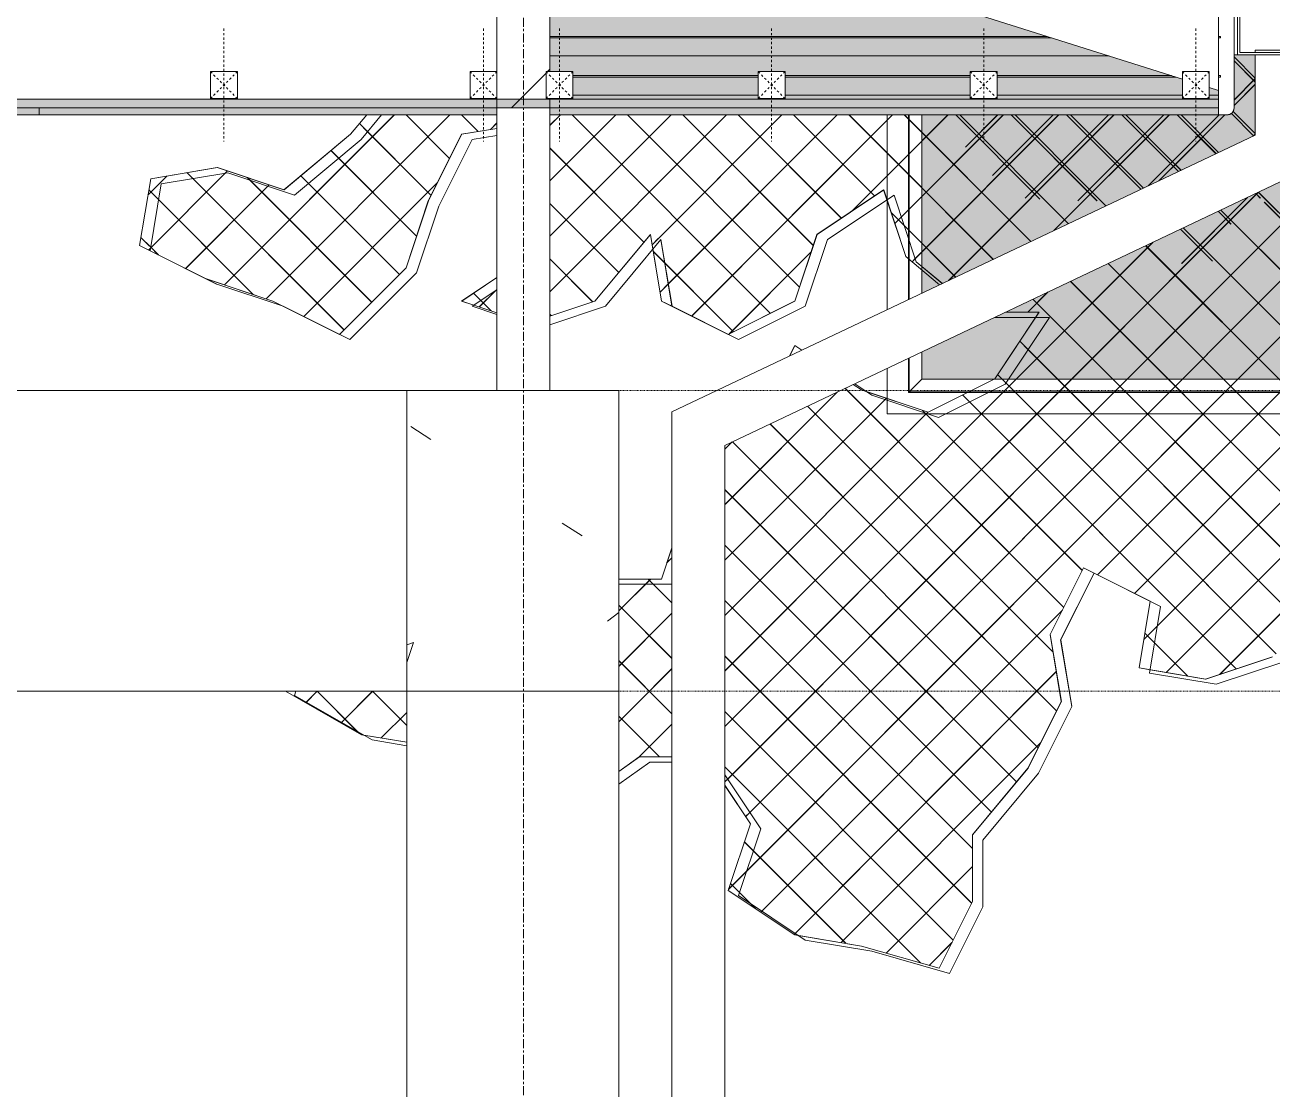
# Model space of a CAD drawing. Header units: millimetres. Extents: x -12186 to 152825, y -4386 to 9463.
# Drawn here: x 56865 to 58629, y 1817 to 3322 of the extents above; entities that cross this region are included whole.
import ezdxf

# ---------------------------------------------------------------- set-up
doc = ezdxf.new("R2010")
doc.units = ezdxf.units.MM
for name, pattern in [('1000 Dashed', [2, 1, -1]), ('Dash', [6.35, 3.175, -3.175]), ('Grid Line', [22.225, 12.7, -3.175, 3.175, -3.175])]:
    doc.linetypes.add(name, pattern=pattern)
for name, color, linetype, lineweight in [('A-CLNG', 13, 'Continuous', 9), ('A-CLNG-PATT', 13, 'Continuous', 9), ('A-DETL-GENF', 92, 'Continuous', 5), ('A-DETL-GENF-HDLN', 1, 'Dash', 5), ('A-DETL-THIN', 151, 'Continuous', 5), ('A-FLOR-LEVL', 51, 'Continuous', 5), ('A-GENM', 13, 'Continuous', 9), ('A-GLAZ', 151, 'Continuous', 9), ('A-ROOF-MCUT', 132, 'Continuous', 5), ('A-ROOF-OTLN', 132, 'Continuous', 9), ('A-ROOF-PATT', 132, 'Continuous', 9), ('A-WALL-PATT', 111, 'Continuous', 9), ('G-IMPT', 8, 'Continuous', 5), ('I-WALL', 2, 'Continuous', 9), ('L-PLNT', 71, 'Continuous', 5), ('S-COLS', 52, 'Continuous', 5), ('S-FSTN', 2, 'Continuous', 5), ('S-GRID', 1, 'Continuous', 5)]:
    doc.layers.add(name, color=color, linetype=linetype, lineweight=lineweight)
pattern_1 = [(0, (47873.98, 3166.03), (406.4, 101.6), [33.528, -271.272, 33.528, -271.272, -1625.6]), (0, (47873.98, 3166.03), (406.4, 101.6), [-609.6, 33.528, -576.072, 33.528, -271.272, -711.2]), (0, (47873.98, 3166.03), (406.4, 101.6), [-1524, 33.528, -169.672, 33.528, -474.472]), (120, (48026.38, 3216.82), (-291.1882, 301.1527), [33.528, -271.272, 33.528, -271.272, -1625.6]), (120, (48026.38, 3216.82), (-291.1882, 301.1527), [-609.6, 33.528, -576.072, 33.528, -271.272, -711.2]), (120, (48026.38, 3216.82), (-291.1882, 301.1527), [-1524, 33.528, -169.672, 33.528, -474.472]), (240, (48077.18, 3420.03), (-115.2118, -402.7527), [33.528, -271.272, 33.528, -271.272, -1625.6]), (240, (48077.18, 3420.03), (-115.2118, -402.7527), [-609.6, 33.528, -576.072, 33.528, -271.272, -711.2]), (240, (48077.18, 3420.03), (-115.2118, -402.7527), [-1524, 33.528, -169.672, 33.528, -474.472])]

# ---------------------------------------------------------------- blocks, each defined once
blk = doc.blocks.new('Window Aluminium Fixed 1 - Type 1-V223-Section B-B')
at = {"layer": 'A-GLAZ', "lineweight": 5}
h = blk.add_hatch(color=256, dxfattribs=at)
h.paths.add_polyline_path([(10639.2, 2821.4), (10761.9, 2821.4), (10819.9, 2908.5), (10742.1, 2908.5), (10639.2, 2859.8)])
h.paths.add_polyline_path([(10639.2, 2942.8), (10668.2, 2956.5), (10639.2, 2980.6)])
h.paths.add_polyline_path([(10851.3, 3820.7), (10945.5, 3867.9), (10908.6, 3923.3), (10795.2, 3923.3), (10819.9, 3915), (10835.6, 3867.9)])
h = blk.add_hatch(color=256, dxfattribs=at)
h.paths.add_polyline_path([(11506.1, 2821.4), (11506.1, 3923.3), (10908.6, 3923.3), (10945.5, 3867.9), (10851.3, 3820.7), (10819.9, 3915), (10795.2, 3923.3), (10639.2, 3923.3), (10639.2, 3681.2), (11103, 3539.2), (11232, 3452.5), (11233.7, 3425.1), (11223.1, 3423.7), (11050.9, 3476.4), (11030.5, 3455.7), (11110.7, 3431.1), (11110.7, 3405), (11088.8, 3405), (11088.8, 3392.3), (11210.7, 3392.3), (11210.7, 3379.6), (11198, 3379.6), (11162.3, 3286.5), (11185.7, 3286.5), (11185.7, 3119), (10742.1, 2908.5), (10819.9, 2908.5), (10761.9, 2821.4), (11450.6, 2821.4)])
h.paths.add_polyline_path([(10668.2, 2956.5), (11110.7, 3166.5), (11110.7, 3280.1), (11080.7, 3280.1), (11080.7, 3204.5), (11077.9, 3197.8), (11071.2, 3195), (10639.2, 3195), (10639.2, 2980.6), (10647.1, 2974.1)])
for p, q in [((10620.2, 3687.1), (10620.2, 3942.3)), ((10620.2, 3942.3), (10738.1, 3942.3)), ((10639.2, 3923.3), (10621.2, 3941.3)), ((10621.2, 3941.3), (10621.2, 3686.7)), ((10741.1, 3941.3), (10621.2, 3941.3)), ((10738.1, 3942.3), (10895.9, 3942.3)), ((10896.6, 3941.3), (10741.1, 3941.3)), ((10895.9, 3942.3), (11525.2, 3942.3)), ((11524.2, 3941.3), (10896.6, 3941.3)), ((11524.2, 3941.3), (11506.1, 3923.3)), ((11524.2, 2803.3), (11524.2, 3941.3)), ((11525.2, 3942.3), (11525.2, 2802.3)), ((10639.2, 3923.3), (10639.2, 3681.2)), ((10795.2, 3923.3), (10639.2, 3923.3)), ((10908.6, 3923.3), (10795.2, 3923.3)), ((11506.1, 3923.3), (10908.6, 3923.3)), ((11506.1, 3923.3), (11506.1, 2821.4)), ((10620.2, 3020.9), (10620.2, 3195)), ((10621.2, 3195), (10621.2, 3017.9)), ((10639.2, 3195), (10639.2, 2980.6)), ((10620.2, 2933.7), (10620.2, 3020.9)), ((10621.2, 3017.9), (10621.2, 2934.2)), ((10639.2, 2980.6), (10639.2, 2942.8)), ((10639.2, 2859.8), (10639.2, 2821.4)), ((10620.2, 2802.3), (10620.2, 2850.7)), ((10621.2, 2851.2), (10621.2, 2803.3)), ((10639.2, 2821.4), (10621.2, 2803.3)), ((10639.2, 2821.4), (10761.9, 2821.4)), ((10761.9, 2821.4), (11506.1, 2821.4)), ((11506.1, 2821.4), (11524.2, 2803.3)), ((10733.4, 2802.3), (10620.2, 2802.3)), ((10621.2, 2803.3), (10735.4, 2803.3)), ((11525.2, 2802.3), (10733.4, 2802.3)), ((10735.4, 2803.3), (11524.2, 2803.3))]:
    blk.add_line(p, q, dxfattribs=at)
blk = doc.blocks.new('SVA_Shades of Green Tree - Australian_Tree_based_on_Leopard_Tree_2901-V312-Section B-B')
at = {"layer": 'G-IMPT'}
for p, q in [((11110.7, 3247), (11080.7, 3277)), ((11110.7, 3246.9), (11080.7, 3276.9)), ((11110.7, 3241.5), (11080.7, 3271.6)), ((11110.7, 3241.4), (11080.7, 3271.4)), ((11080.7, 3216.1), (11110.7, 3246.2)), ((11080.7, 3216), (11110.7, 3246)), ((11080.7, 3208.2), (11110.7, 3238.2)), ((11080.7, 3208), (11110.7, 3238.1)), ((9652.9, 2954.5), (9893.1, 3195)), ((9653.1, 2954.5), (9893.2, 3195)), ((9711.7, 2934.9), (9971.4, 3195)), ((9711.8, 2934.9), (9971.5, 3195)), ((9971.2, 3133.4), (9909.7, 3195)), ((9971.3, 3133.4), (9909.8, 3195)), ((10011.5, 3171.4), (9988, 3195)), ((10011.7, 3171.4), (9988.1, 3195)), ((10113.2, 2944.8), (10363, 3195)), ((10113.2, 3023.2), (10284.7, 3195)), ((10113.2, 3101.6), (10206.4, 3195)), ((10113.2, 3180.1), (10128.1, 3195)), ((10113.2, 2944.9), (10362.9, 3195)), ((10113.2, 3023.3), (10284.6, 3195)), ((10113.2, 3101.8), (10206.3, 3195)), ((10113.2, 3180.2), (10128, 3195)), ((10424.8, 2914.3), (10144.6, 3195)), ((10424.9, 2914.3), (10144.7, 3195)), ((10466.1, 2951.4), (10222.9, 3195)), ((10466.2, 2951.4), (10223, 3195)), ((10257.9, 3011.3), (10441.3, 3195)), ((10267.5, 3021), (10441.1, 3195)), ((10269.1, 2944.1), (10519.6, 3195)), ((10280.6, 2955.8), (10519.4, 3195)), ((10485.6, 3010.2), (10301.2, 3195)), ((10485.8, 3010.2), (10301.3, 3195)), ((10313.6, 2910.4), (10597.7, 3195)), ((10313.7, 2910.4), (10597.9, 3195)), ((10525.3, 3049), (10379.5, 3195)), ((10525.4, 3049), (10379.6, 3195)), ((10572.3, 3080.3), (10457.8, 3195)), ((10572.4, 3080.3), (10457.9, 3195)), ((10604.8, 3126.2), (10536.1, 3195)), ((10740.2, 2990.7), (10536.2, 3195)), ((10540.3, 3058.9), (10676.2, 3195)), ((10601.1, 3041.4), (10754.5, 3195)), ((10604.8, 3123.6), (10676, 3195)), ((10610.3, 3050.7), (10754.3, 3195)), ((10793.2, 3015.8), (10614.4, 3195)), ((10793.3, 3015.9), (10614.5, 3195)), ((10625.4, 2987.3), (10832.8, 3195)), ((10629.8, 2991.9), (10832.6, 3195)), ((10677, 2960.7), (10910.9, 3195)), ((10677.3, 2960.8), (10911.1, 3195)), ((10806.1, 3075.9), (10687.2, 3195)), ((10806.2, 3075.9), (10687.3, 3195)), ((10846.4, 3041.1), (10692.7, 3195)), ((10846.4, 3041.1), (10692.8, 3195)), ((10701, 3149.5), (10746.4, 3195)), ((10701.1, 3149.5), (10746.5, 3195)), ((10738.9, 3109), (10824.7, 3195)), ((10739, 3109), (10824.8, 3195)), ((10886.9, 3073.4), (10765.5, 3195)), ((10887, 3073.4), (10765.6, 3195)), ((10878.8, 3087), (10771, 3195)), ((10878.9, 3087), (10771.1, 3195)), ((10785.3, 3077.1), (10903, 3195)), ((10785.5, 3077.1), (10903.1, 3195)), ((10948.9, 3089.7), (10843.8, 3195)), ((10949, 3089.8), (10843.9, 3195)), ((10909.3, 3134.9), (10849.3, 3195)), ((10909.4, 3134.9), (10849.4, 3195)), ((10859.9, 3073.4), (10981.3, 3195)), ((10860, 3073.4), (10981.4, 3195)), ((11002, 3114.9), (10922.1, 3195)), ((11002.1, 3115), (10922.2, 3195)), ((10987.5, 3134.9), (10927.6, 3195)), ((10987.7, 3134.9), (10927.7, 3195)), ((10929.2, 3134.9), (10989.2, 3195)), ((10929.4, 3134.9), (10989.4, 3195)), ((10959.5, 3094.7), (11059.6, 3195)), ((10959.7, 3094.9), (11059.7, 3195)), ((11055.2, 3140.1), (11000.4, 3195)), ((11055.3, 3140.2), (11000.5, 3195)), ((11058.9, 3141.9), (11005.9, 3195)), ((11059, 3141.9), (11006, 3195)), ((11007.5, 3134.9), (11067.5, 3195)), ((11007.7, 3134.9), (11067.7, 3195)), ((11108.5, 3165.2), (11076.5, 3197.2)), ((11108.5, 3165.2), (11076.6, 3197.2)), ((11110.7, 3168.6), (11078.9, 3200.3)), ((11110.7, 3168.4), (11078.9, 3200.3)), ((9855.2, 3171.2), (9843.8, 3182.6)), ((9945.2, 3081.1), (9843.9, 3182.6)), ((10029.1, 3174.4), (10038.2, 3183.5)), ((10029.2, 3174.4), (10038.2, 3183.4)), ((10887.7, 2544.3), (11527.1, 3184.7)), ((10887.8, 2544.3), (11527.2, 3184.7)), ((9945.1, 3081.1), (9855.2, 3171.2)), ((10939.9, 2518.2), (11593.8, 3173.1)), ((10940, 2518.2), (11593.9, 3173.1)), ((10953.2, 2452.9), (11660.6, 3161.5)), ((10972.4, 2472.3), (11660.5, 3161.5)), ((11108.3, 3165.3), (11110.7, 3167.7)), ((11108.5, 3165.4), (11110.7, 3167.6)), ((9814.3, 3133.7), (9803.5, 3144.5)), ((9924.7, 3023.3), (9803.7, 3144.5)), ((10246.2, 3014.9), (10113.2, 3148.2)), ((10246.1, 3014.9), (10113.2, 3148)), ((9924.5, 3023.3), (9814.3, 3133.7)), ((10360.7, 2251.5), (11242.6, 3134.9)), ((10364.6, 2255.6), (11242.4, 3134.9)), ((10390.1, 2202.6), (11314.2, 3128.3)), ((10395.9, 2208.5), (11314.1, 3128.3)), ((10540.2, 3058.9), (10604.6, 3123.5)), ((10740.1, 2990.6), (10604.9, 3126)), ((10876.9, 3082.5), (10929.2, 3134.9)), ((10877, 3082.5), (10929.4, 3134.9)), ((10952.6, 3091.5), (10909.3, 3134.9)), ((10952.7, 3091.5), (10909.4, 3134.9)), ((10974.6, 3101.9), (11007.5, 3134.9)), ((10974.8, 3102), (11007.7, 3134.9)), ((10984.8, 2406.3), (11713.6, 3136.3)), ((10984.9, 2406.3), (11713.7, 3136.3)), ((11005.7, 3116.7), (10987.5, 3134.9)), ((11005.8, 3116.7), (10987.7, 3134.9)), ((9544.6, 3081.2), (9571.9, 3108.6)), ((9544.7, 3081.2), (9572, 3108.6)), ((9545.8, 3003.9), (9657.3, 3115.6)), ((9548.2, 3006.4), (9654, 3112.4)), ((9608.3, 3104.8), (9599.9, 3113.2)), ((9822, 2890.8), (9600, 3113.2)), ((9821.9, 2890.8), (9608.3, 3104.8)), ((9654, 3112.4), (9657.2, 3115.6)), ((9688.8, 3102.6), (9685.1, 3106.2)), ((9861.1, 2930.1), (9685.3, 3106.2)), ((9771.6, 3098), (9760.8, 3108.8)), ((9900.3, 2969.3), (9761, 3108.8)), ((10366, 2100), (11377.4, 3113.1)), ((10391.8, 2126), (11377.3, 3113.1)), ((9559.7, 3075.1), (9545.9, 3088.9)), ((9693.7, 2940.9), (9546, 3088.9)), ((9597.9, 2977.7), (9714.1, 3094.1)), ((9598, 2977.7), (9716, 3096)), ((9861, 2930.1), (9688.8, 3102.6)), ((9714.1, 3094.1), (9715.9, 3096)), ((9765, 2909.8), (9954.3, 3099.4)), ((9765.1, 2909.8), (9954.4, 3099.4)), ((9900.2, 2969.3), (9771.6, 3098)), ((10899.5, 3066.3), (10878.8, 3087)), ((10899.6, 3066.3), (10878.9, 3087)), ((11060.4, 2403.6), (11743, 3087.3)), ((11060.5, 2403.6), (11743.1, 3087.3)), ((9693.6, 2940.9), (9559.7, 3075.1)), ((10210.6, 2972.2), (10113.2, 3069.7)), ((10210.5, 2972.2), (10113.2, 3069.6)), ((10360.7, 2330), (11114.9, 3085.4)), ((10360.7, 2330.1), (11114.6, 3085.3)), ((10825.8, 3031.3), (10876.9, 3082.5)), ((10826, 3031.4), (10877, 3082.5)), ((11006.6, 2985), (11099.6, 3078.2)), ((11006.7, 2985), (11099.8, 3078.3)), ((11117.9, 3077.3), (11111.4, 3083.8)), ((11118, 3077.3), (11111.5, 3083.8)), ((11449.1, 2751), (11115.1, 3085.6)), ((11449.3, 2751), (11115.2, 3085.6)), ((11303.5, 2891.4), (11123.5, 3071.7)), ((11303.6, 2891.4), (11123.7, 3071.7)), ((10614.5, 3038.1), (10595.9, 3056.7)), ((10687.1, 2965.5), (10596, 3056.7)), ((11076.5, 3040.4), (11058.4, 3058.6)), ((11076.4, 3040.4), (11058.7, 3058.2)), ((11417.8, 2703.9), (11062, 3060.3)), ((11417.9, 2703.9), (11062.1, 3060.4)), ((10601, 3041.4), (10610.3, 3050.7)), ((10687, 2965.4), (10614.5, 3038.1)), ((11409.7, 2633.7), (11008.9, 3035.2)), ((11409.6, 2633.7), (11008.9, 3035.1)), ((9548.5, 3007.8), (9534.7, 3021.7)), ((9559.4, 2997.1), (9534.8, 3021.7)), ((10255.3, 3026), (10258.8, 3005)), ((10257.7, 3011.3), (10266.5, 3020.1)), ((11050.3, 2988.2), (11005.1, 3033.4)), ((11050.4, 2988.2), (11005.2, 3033.4)), ((9545.7, 3003.9), (9548.2, 3006.4)), ((9547.6, 3002.9), (9627, 2963.1)), ((9559.2, 2997.1), (9548.5, 3007.8)), ((10275.7, 2985.2), (10259.4, 3001.6)), ((10372.7, 2888.2), (10259.5, 3001.6)), ((10360.7, 2408.4), (10966.1, 3014.9)), ((10360.7, 2408.5), (10965.9, 3014.7)), ((10366.8, 2885.3), (10482.7, 3001.3)), ((10367, 2885.3), (10482.8, 3001.3)), ((11436.8, 2528.1), (10955.7, 3009.9)), ((11436.9, 2528.1), (10955.8, 3010)), ((10173.8, 2930.6), (10113.2, 2991.3)), ((10173.6, 2930.6), (10114.1, 2990.2)), ((10372.6, 2888.2), (10275.7, 2985.2)), ((10625.3, 2987.3), (10629.8, 2991.9)), ((11462.9, 2423.5), (10902.6, 2984.7)), ((11463, 2423.5), (10902.7, 2984.8)), ((10013.3, 2923.3), (10036.5, 2946.6)), ((10013.4, 2923.3), (10038.2, 2948.1)), ((10036.5, 2946.6), (10038.2, 2948.2)), ((10268.9, 2944.1), (10280.6, 2955.8)), ((11340.7, 2467.4), (10849.5, 2959.5)), ((11369.1, 2439.2), (10849.6, 2959.6)), ((10015.3, 2932.4), (10004.9, 2942.8)), ((10030, 2917.8), (10005, 2942.8)), ((10029.9, 2917.8), (10015.3, 2932.4)), ((10365.3, 2884.5), (10458.9, 2931.4)), ((10788.9, 2915.9), (10817.1, 2944.1)), ((10789.1, 2915.9), (10817.3, 2944.3)), ((10807.9, 2922.7), (10796.3, 2934.3)), ((10808.1, 2922.7), (10796.4, 2934.3)), ((10005.6, 2925.9), (10038.2, 2915)), ((10115, 2911), (10113.2, 2912.9)), ((10114.9, 2911), (10113.2, 2912.8)), ((10285.9, 2924.2), (10365.2, 2884.5)), ((10757.6, 2915.9), (10805, 2915.9)), ((10804.4, 2915), (10800.1, 2908.5)), ((10819, 2911.6), (10807.9, 2922.7)), ((11225.8, 2504.2), (10808.1, 2922.7)), ((11225.7, 2504.2), (10821.2, 2909.4)), ((10789.4, 2862.8), (10777.6, 2874.7)), ((11183.1, 2468.6), (10777.7, 2874.7)), ((11183, 2468.6), (10789.4, 2862.8)), ((10758.1, 2815.8), (10746.2, 2827.6)), ((11140.4, 2432.9), (10746.4, 2827.6)), ((10840, 2498.4), (10530.7, 2808.2)), ((10840.1, 2498.4), (10530.8, 2808.3)), ((11140.3, 2432.9), (10758.1, 2815.8)), ((10360.7, 2565.3), (10589.1, 2794.1)), ((10360.7, 2565.4), (10587.2, 2792.3)), ((10361.2, 2644.3), (10519.5, 2803)), ((10361.3, 2644.3), (10519.8, 2803.1)), ((10587.2, 2792.3), (10589, 2794.1)), ((10706.6, 2788.9), (10696.7, 2798.8)), ((11083.7, 2411.3), (10696.8, 2798.8)), ((11083.6, 2411.3), (10706.6, 2788.9)), ((10360.7, 2486.8), (10647.8, 2774.5)), ((10360.7, 2487), (10645.9, 2772.7)), ((10824.8, 2435.2), (10477.6, 2783)), ((10825, 2435.2), (10477.7, 2783.1)), ((10643.8, 2773.3), (10640.2, 2777)), ((10866.2, 2550.7), (10640.3, 2777)), ((10866.1, 2550.7), (10643.8, 2773.3)), ((10645.9, 2772.7), (10647.7, 2774.5)), ((10829.7, 2351.9), (10424.4, 2757.8)), ((10829.8, 2351.9), (10424.5, 2757.9)), ((10360.5, 2722), (10371, 2732.5)), ((10360.5, 2722.1), (10370.8, 2732.4)), ((10803.6, 2299.6), (10371.3, 2732.6)), ((10803.7, 2299.6), (10371.4, 2732.7)), ((10773.3, 2251.7), (10360.7, 2665)), ((10773.1, 2251.7), (10360.7, 2664.8)), ((10737.7, 2208.9), (10360.7, 2586.5)), ((10737.5, 2208.9), (10360.7, 2586.4)), ((10278.7, 2561.7), (10285.7, 2568.7)), ((10278.9, 2561.7), (10285.7, 2568.6)), ((10210.7, 2493.4), (10255.7, 2538.5)), ((10210.7, 2493.6), (10248.2, 2531.1)), ((10248.2, 2531.1), (10255.5, 2538.5)), ((10259.3, 2531.1), (10251.9, 2538.5)), ((10285.7, 2504.8), (10252, 2538.5)), ((10285.7, 2504.7), (10259.3, 2531.1)), ((10710.9, 2157.3), (10360.7, 2508.1)), ((10710.8, 2157.3), (10360.7, 2508)), ((10285.7, 2426.4), (10210.7, 2501.5)), ((10285.7, 2426.3), (10210.7, 2501.4)), ((10210.7, 2415.1), (10285.7, 2490.3)), ((10210.7, 2415), (10285.7, 2490.1)), ((10411.6, 2067.3), (10838.2, 2494.6)), ((10413, 2068.8), (10838.1, 2494.6)), ((10953.1, 2452.9), (10972.4, 2472.3)), ((10968.4, 2448.2), (10954.6, 2462.1)), ((11015.5, 2401.2), (10954.7, 2462.1)), ((11015.4, 2401.2), (10968.4, 2448.2)), ((10285.7, 2348), (10210.7, 2423.1)), ((10285.7, 2347.8), (10210.7, 2423)), ((10709.7, 2080), (10360.7, 2429.7)), ((10709.6, 2080), (10360.7, 2429.6)), ((10210.7, 2336.6), (10285.7, 2411.7)), ((10234.3, 2360.3), (10285.7, 2411.8)), ((10458.6, 2035.9), (10829.6, 2407.5)), ((10460, 2037.4), (10829.4, 2407.5)), ((9767.9, 2363.6), (9784.2, 2380)), ((9768.5, 2364.3), (9784.1, 2380)), ((9840.7, 2323), (9783.8, 2380)), ((9843.4, 2320.4), (9783.9, 2380)), ((9817.7, 2335.1), (9862.5, 2380)), ((9818.3, 2335.8), (9862.4, 2380)), ((9910.7, 2331.3), (9862.1, 2380)), ((9910.7, 2331.4), (9862.2, 2380)), ((9874.5, 2313.7), (9910.7, 2349.9)), ((9874.7, 2313.7), (9910.7, 2349.8)), ((10210.7, 2336.7), (10233.2, 2359.3)), ((10683.6, 2027.8), (10360.7, 2351.3)), ((10683.5, 2027.8), (10360.7, 2351.1)), ((10268.3, 2286.9), (10210.7, 2344.7)), ((10268.2, 2286.9), (10210.7, 2344.5)), ((10238.3, 2286), (10285.7, 2333.4)), ((10238.4, 2286), (10285.7, 2333.3)), ((9843.2, 2320.4), (9840.7, 2323)), ((9849.6, 2317.9), (9910.7, 2307.7)), ((10525.2, 2024.3), (10807.1, 2306.7)), ((10525.3, 2024.3), (10807.2, 2306.7)), ((10637.4, 1995.6), (10360.7, 2272.8)), ((10604.8, 2028.2), (10360.7, 2272.7)), ((10360.7, 2251.7), (10364.6, 2255.6)), ((10390, 2202.6), (10395.9, 2208.5)), ((10401.1, 2153.8), (10388.1, 2166.8)), ((10531.5, 2023.3), (10388.2, 2166.8)), ((10531.4, 2023.3), (10401.1, 2153.8)), ((10365.9, 2100), (10391.8, 2126)), ((10588.7, 2009.5), (10710.8, 2131.8)), ((10588.8, 2009.5), (10710.9, 2131.8)), ((10381.5, 2095), (10368.5, 2108)), ((10404.6, 2072), (10368.6, 2108)), ((10396.9, 2079.5), (10381.5, 2095)), ((10404.5, 2072), (10396.9, 2079.5)), ((10411.5, 2067.3), (10413, 2068.8)), ((10458.5, 2035.9), (10460, 2037.4)), ((10637.3, 1995.6), (10605.9, 2027.1)), ((10649.6, 1992.1), (10681.8, 2024.3)), ((10649.7, 1992.1), (10681.9, 2024.3))]:
    blk.add_line(p, q, dxfattribs=at)
at = {"layer": 'G-IMPT', "flags": 128}
for points in [[(9854.1, 3195), (9831.2, 3167.6), (9737, 3088.9), (9642.7, 3120.4), (9548.5, 3104.7), (9532.8, 3010.3), (9547.6, 3002.9)], [(9854.2, 3195), (9831.3, 3167.6), (9737.1, 3088.9), (9642.9, 3120.4), (9548.6, 3104.7), (9532.9, 3010.3), (9627.2, 2963.1), (9721.4, 2931.7), (9815.6, 2884.5), (9909.9, 2978.8), (9941.3, 3073.2), (9988.4, 3167.6), (10038.2, 3175.9)], [(9815.5, 2884.5), (9909.7, 2978.8), (9941.2, 3073.2), (9988.3, 3167.6), (10038.2, 3175.9)], [(10113.2, 2910.4), (10176.9, 2931.7), (10255.4, 3026), (10271.1, 2931.7), (10365.4, 2884.5), (10459.6, 2931.7), (10491, 3026), (10585.3, 3088.9), (10616.7, 2994.6), (10664.4, 2954.7)], [(10459.5, 2931.7), (10490.9, 3026), (10585.1, 3088.9), (10589.8, 3074.8)], [(10589.8, 3074.8), (10616.5, 2994.6), (10664.3, 2954.7)], [(10113.2, 2910.4), (10176.8, 2931.7), (10254.4, 3024.9)], [(10258.8, 3005), (10271, 2931.7), (10285.9, 2924.2)], [(10038.2, 2965), (9988.3, 2931.7), (10005.6, 2925.9)], [(10038.2, 2964.9), (9988.4, 2931.7), (10038.2, 2915.1)], [(9627.3, 2963), (9721.3, 2931.7), (9815.5, 2884.5)], [(10757.6, 2915.9), (10805.2, 2915.9), (10742.3, 2821.6), (10648.1, 2774.4), (10553.9, 2805.9), (10542.1, 2813.7)], [(10800.1, 2908.5), (10742.2, 2821.6), (10648, 2774.4), (10561.3, 2803.3)], [(10469.4, 2862.2), (10459.5, 2868.8), (10452.1, 2854)], [(10469.4, 2862.2), (10459.6, 2868.8), (10452.3, 2854.1)], [(10360.7, 2246.8), (10396.8, 2192.5), (10365.4, 2098.2), (10459.6, 2035.3), (10553.9, 2019.5), (10663.8, 1988.1), (10710.9, 2082.4), (10710.9, 2176.8), (10789.5, 2271.2), (10836.6, 2365.5), (10820.9, 2459.9), (10868, 2554.2), (10962.2, 2507), (10946.5, 2412.7), (11040.8, 2397), (11135, 2428.4)], [(10561.3, 2803.3), (10553.7, 2805.9), (10542.1, 2813.6)], [(10285.7, 2582.6), (10271, 2538.5), (10210.7, 2538.5)], [(10285.7, 2582.2), (10271.1, 2538.5), (10210.7, 2538.5)], [(10464.5, 2034.4), (10553.7, 2019.5), (10663.7, 1988.1), (10710.8, 2082.4), (10710.8, 2176.8), (10789.3, 2271.2), (10836.4, 2365.5), (10820.7, 2459.9), (10867.9, 2554.2), (10962.1, 2507)], [(10962.1, 2507), (10946.4, 2412.7), (10962, 2410.1)], [(10962, 2410.1), (11040.6, 2397), (11134.1, 2428.1)], [(9739.1, 2380), (9846.9, 2318.3), (9849.6, 2317.9)], [(9739.3, 2380), (9847.1, 2318.3), (9910.7, 2307.7)], [(10210.7, 2266.1), (10239.7, 2286.9), (10285.7, 2286.9)], [(10210.7, 2266.2), (10239.6, 2286.9), (10285.7, 2286.9)], [(10360.7, 2246.6), (10396.7, 2192.5), (10365.2, 2098.2), (10459.5, 2035.3), (10464.5, 2034.4)]]:
    blk.add_lwpolyline(points, dxfattribs=at)
at = {"layer": 'L-PLNT'}
for p, q in [((9846, 3160.2), (9875, 3195)), ((9875.1, 3195), (9846.1, 3160.2)), ((9846.1, 3160.2), (9751.8, 3081.5)), ((9751.8, 3081.6), (9846, 3160.2)), ((9846, 3160.2), (9846.1, 3160.2)), ((9956, 3065.8), (10003.1, 3160.2)), ((10003.1, 3160.2), (9956, 3065.8)), ((10003.1, 3160.2), (10038.2, 3166)), ((10038.2, 3166), (10003.1, 3160.2)), ((10003.1, 3160.2), (10003.1, 3160.2)), ((9657.6, 3113), (9563.3, 3097.3)), ((9563.3, 3097.3), (9657.5, 3113)), ((9657.5, 3113), (9657.6, 3113)), ((9751.8, 3081.5), (9657.6, 3113)), ((9657.6, 3113), (9751.8, 3081.5)), ((9563.3, 3097.3), (9547.6, 3002.9)), ((9547.6, 3002.9), (9563.3, 3097.3)), ((9563.3, 3097.3), (9563.3, 3097.3)), ((9751.8, 3081.5), (9751.8, 3081.5)), ((10505.7, 3018.6), (10600, 3081.5)), ((10599.9, 3081.5), (10505.7, 3018.7)), ((10631.4, 2987.2), (10599.9, 3081.5)), ((10599.9, 3081.5), (10600, 3081.5)), ((10600, 3081.5), (10631.4, 2987.2)), ((9924.6, 2971.4), (9956, 3065.8)), ((9956, 3065.8), (9924.6, 2971.4)), ((9956, 3065.8), (9956, 3065.8)), ((10191.6, 2924.3), (10270.1, 3018.6)), ((10270.1, 3018.6), (10191.6, 2924.3)), ((10270.1, 3018.6), (10285.9, 2924.3)), ((10285.8, 2924.3), (10270.1, 3018.6)), ((10270.1, 3018.6), (10270.1, 3018.6)), ((10474.3, 2924.3), (10505.7, 3018.6)), ((10505.7, 3018.6), (10474.3, 2924.3)), ((10505.7, 3018.6), (10505.7, 3018.6)), ((9547.6, 3002.9), (9641.9, 2955.7)), ((9641.8, 2955.7), (9547.6, 3002.9)), ((9547.6, 3002.9), (9547.6, 3002.9)), ((10631.4, 2987.2), (10668.2, 2956.5)), ((10631.4, 2987.2), (10631.4, 2987.2)), ((10668.1, 2956.5), (10631.4, 2987.1)), ((9924.6, 2971.4), (9830.3, 2877.1)), ((9830.4, 2877.1), (9924.6, 2971.4)), ((9924.6, 2971.4), (9924.6, 2971.4)), ((9641.8, 2955.7), (9641.9, 2955.7)), ((9641.9, 2955.7), (9736.1, 2924.3)), ((9736.1, 2924.3), (9641.9, 2955.7)), ((10038.2, 2947.7), (10003.1, 2924.3)), ((10003.1, 2924.3), (10038.2, 2947.7)), ((9736.1, 2924.3), (9830.4, 2877.1)), ((9736.1, 2924.3), (9736.1, 2924.3)), ((9830.3, 2877.1), (9736.1, 2924.2)), ((10003.1, 2924.3), (10038.2, 2912.6)), ((10038.2, 2912.6), (10003.1, 2924.3)), ((10003.1, 2924.3), (10003.1, 2924.3)), ((10113.2, 2898.1), (10191.6, 2924.3)), ((10191.6, 2924.3), (10113.2, 2898.1)), ((10191.6, 2924.3), (10191.6, 2924.3)), ((10285.8, 2924.3), (10285.9, 2924.3)), ((10285.9, 2924.3), (10380.1, 2877.1)), ((10380, 2877.1), (10285.9, 2924.2)), ((10380.1, 2877.1), (10474.3, 2924.3)), ((10474.3, 2924.3), (10380.1, 2877.1)), ((10474.3, 2924.3), (10474.3, 2924.3)), ((10742.1, 2908.5), (10819.9, 2908.5)), ((10819.8, 2908.5), (10742.1, 2908.5)), ((10757, 2814.2), (10819.8, 2908.5)), ((10819.9, 2908.5), (10757.1, 2814.2)), ((10819.8, 2908.5), (10819.9, 2908.5)), ((9830.3, 2877.1), (9830.4, 2877.1)), ((10380, 2877.1), (10380.1, 2877.1)), ((10544.2, 2814.7), (10568.5, 2798.5)), ((10568.6, 2798.5), (10544.3, 2814.7)), ((10757.1, 2814.2), (10662.8, 2767)), ((10662.8, 2767), (10757, 2814.2)), ((10757, 2814.2), (10757.1, 2814.2)), ((10568.5, 2798.5), (10568.6, 2798.5)), ((10662.8, 2767), (10568.6, 2798.5)), ((10568.6, 2798.4), (10662.8, 2767)), ((10662.8, 2767), (10662.8, 2767)), ((10882.7, 2546.8), (10835.5, 2452.5)), ((10835.6, 2452.5), (10882.7, 2546.8)), ((10882.7, 2546.8), (10976.9, 2499.7)), ((10976.9, 2499.7), (10882.7, 2546.8)), ((10882.7, 2546.8), (10882.7, 2546.8)), ((10285.7, 2531.1), (10210.7, 2531.1)), ((10210.7, 2531.1), (10285.7, 2531.1)), ((10976.9, 2499.7), (10961.2, 2405.3)), ((10961.2, 2405.3), (10976.9, 2499.7)), ((10976.9, 2499.7), (10976.9, 2499.7)), ((10835.5, 2452.5), (10851.2, 2358.1)), ((10835.5, 2452.5), (10835.6, 2452.5)), ((10851.3, 2358.1), (10835.6, 2452.5)), ((11055.5, 2389.6), (11149.7, 2421)), ((11149.7, 2421), (11055.5, 2389.6)), ((10961.2, 2405.3), (11055.5, 2389.6)), ((11055.4, 2389.6), (10961.2, 2405.3)), ((10961.2, 2405.3), (10961.2, 2405.3)), ((11055.4, 2389.6), (11055.5, 2389.6)), ((9753.9, 2380), (9751.8, 2373.8)), ((9751.8, 2373.8), (9753.8, 2380)), ((9751.8, 2373.8), (9861.8, 2310.9)), ((9861.7, 2310.9), (9751.8, 2373.8)), ((9751.8, 2373.8), (9751.8, 2373.8)), ((10851.2, 2358.1), (10804.1, 2263.8)), ((10804.2, 2263.8), (10851.3, 2358.1)), ((10851.2, 2358.1), (10851.3, 2358.1)), ((9861.7, 2310.9), (9861.8, 2310.9)), ((9861.8, 2310.9), (9910.7, 2302.8)), ((9910.7, 2302.8), (9861.8, 2310.9)), ((10210.7, 2248.2), (10254.4, 2279.5)), ((10254.4, 2279.5), (10210.7, 2248.2)), ((10254.4, 2279.5), (10285.7, 2279.5)), ((10285.7, 2279.5), (10254.4, 2279.5)), ((10254.4, 2279.5), (10254.4, 2279.5)), ((10360.7, 2261.5), (10411.5, 2185.1)), ((10411.5, 2185.1), (10360.7, 2261.4)), ((10725.6, 2169.4), (10804.2, 2263.8)), ((10804.1, 2263.8), (10725.6, 2169.4)), ((10804.1, 2263.8), (10804.2, 2263.8)), ((10380, 2090.8), (10411.5, 2185.1)), ((10411.5, 2185.1), (10380.1, 2090.8)), ((10411.5, 2185.1), (10411.5, 2185.1)), ((10725.6, 2075), (10725.6, 2169.4)), ((10725.6, 2169.4), (10725.6, 2075)), ((10725.6, 2169.4), (10725.6, 2169.4)), ((10380, 2090.8), (10380.1, 2090.8)), ((10380.1, 2090.8), (10474.3, 2027.9)), ((10474.3, 2027.9), (10380.1, 2090.7)), ((10678.5, 1980.7), (10725.6, 2075)), ((10725.6, 2075), (10678.5, 1980.7)), ((10725.6, 2075), (10725.6, 2075)), ((10474.3, 2027.9), (10568.6, 2012.1)), ((10568.5, 2012.1), (10474.3, 2027.9)), ((10474.3, 2027.9), (10474.3, 2027.9)), ((10568.5, 2012.1), (10568.6, 2012.1)), ((10568.6, 2012.1), (10678.5, 1980.7)), ((10678.5, 1980.7), (10568.6, 2012.1)), ((10678.5, 1980.7), (10678.5, 1980.7))]:
    blk.add_line(p, q, dxfattribs=at)
blk = doc.blocks.new('M_Concrete-Rectangular-Column - 200 x 300m-1429448-Section B-B')
at = {"layer": 'S-COLS'}
for p, q in [((9910.7, 2380), (9910.7, 113.5)), ((10210.7, 113.5), (10210.7, 2380))]:
    blk.add_line(p, q, dxfattribs=at)
blk = doc.blocks.new('Downpipe - Downpipe-1373795-Section B-B')
at = {"layer": 'A-GENM', "lineweight": 5}
for p, q in [((11110.7, 3286.5), (11158.9, 3286.5)), ((11110.7, 3283.3), (11110.7, 3286.5)), ((11162.3, 3286.5), (11185.7, 3286.5)), ((11185.7, 3119), (11185.7, 3286.5)), ((11110.7, 3166.5), (11110.7, 3280.1)), ((11110.7, 3166.5), (10285.7, 2775)), ((10360.7, 2727.6), (11185.7, 3119)), ((10285.7, 2775), (10285.7, 371.6)), ((10360.7, 371.6), (10360.7, 2727.6))]:
    blk.add_line(p, q, dxfattribs=at)
blk = doc.blocks.new('Structural Connections 1 - Structural Connections 1-1359859-Section B-B')
at = {"layer": 'S-FSTN'}
h = blk.add_hatch(dxfattribs=at)
h.set_pattern_fill('FP_108', color=256, style=0, pattern_type=2)
h.set_pattern_definition([(45, (379.8, 3166.03), (-141.4214, 141.4214), [])])
h.paths.add_polyline_path([(10113.2, 3205), (10113.2, 3218.1), (10107.7, 3218.1), (10107.7, 3256.1), (10113.2, 3256.1), (10113.2, 3455), (10038.2, 3455), (10038.2, 3205)])
h.paths.add_polyline_path([(-919.2, 3205), (-858.8, 3205), (-858.8, 3455), (-933.8, 3455), (-933.8, 3205)])
for p, q in [((10038.2, 3455), (10038.2, 3256.1)), ((10113.2, 3256.1), (10113.2, 3455)), ((10038.2, 3218.1), (10038.2, 3205)), ((10113.2, 3205), (10113.2, 3218.1)), ((10038.2, 3205), (10113.2, 3205))]:
    blk.add_line(p, q, dxfattribs=at)
blk = doc.blocks.new('Repeating Detail - Timber _38 x 38_-V326-Section B-B')
at = {"layer": 'A-DETL-GENF'}
for p, q in [((9633.1, 3218.1), (9633.1, 3256.1)), ((9633.1, 3256.1), (9671.1, 3256.1)), ((9671.1, 3256.1), (9671.1, 3218.1)), ((10000.2, 3218.1), (10000.2, 3256.1)), ((10000.2, 3256.1), (10038.2, 3256.1)), ((10038.2, 3256.1), (10038.2, 3218.1)), ((9671.1, 3218.1), (9633.1, 3218.1)), ((10038.2, 3218.1), (10000.2, 3218.1))]:
    blk.add_line(p, q, dxfattribs=at)
at = {"layer": 'A-DETL-GENF-HDLN'}
for p, q in [((9652.1, 3317.1), (9652.1, 3157.1)), ((10019.2, 3317.1), (10019.2, 3157.1)), ((9633.1, 3256.1), (9671.1, 3218.1)), ((9633.1, 3218.1), (9671.1, 3256.1)), ((10000.2, 3256.1), (10038.2, 3218.1)), ((10000.2, 3218.1), (10038.2, 3256.1))]:
    blk.add_line(p, q, dxfattribs=at)
blk = doc.blocks.new('Repeating Detail - Timber _38 x 38_-V327-Section B-B')
at = {"layer": 'A-DETL-GENF'}
for p, q in [((10107.7, 3218.1), (10107.7, 3256.1)), ((10107.7, 3256.1), (10145.7, 3256.1)), ((10145.7, 3256.1), (10145.7, 3218.1)), ((10407.7, 3218.1), (10407.7, 3256.1)), ((10407.7, 3256.1), (10445.7, 3256.1)), ((10445.7, 3256.1), (10445.7, 3218.1)), ((10707.7, 3218.1), (10707.7, 3256.1)), ((10707.7, 3256.1), (10745.7, 3256.1)), ((10745.7, 3256.1), (10745.7, 3218.1)), ((11007.7, 3218.1), (11007.7, 3256.1)), ((11007.7, 3256.1), (11045.7, 3256.1)), ((11045.7, 3256.1), (11045.7, 3218.1)), ((10145.7, 3218.1), (10107.7, 3218.1)), ((10445.7, 3218.1), (10407.7, 3218.1)), ((10745.7, 3218.1), (10707.7, 3218.1)), ((11045.7, 3218.1), (11007.7, 3218.1))]:
    blk.add_line(p, q, dxfattribs=at)
at = {"layer": 'A-DETL-GENF-HDLN'}
for p, q in [((10126.7, 3317.1), (10126.7, 3157.1)), ((10426.7, 3317.1), (10426.7, 3157.1)), ((10726.7, 3317.1), (10726.7, 3157.1)), ((11026.7, 3317.1), (11026.7, 3157.1)), ((10107.7, 3256.1), (10145.7, 3218.1)), ((10107.7, 3218.1), (10145.7, 3256.1)), ((10407.7, 3256.1), (10445.7, 3218.1)), ((10407.7, 3218.1), (10445.7, 3256.1)), ((10707.7, 3256.1), (10745.7, 3218.1)), ((10707.7, 3218.1), (10745.7, 3256.1)), ((11007.7, 3256.1), (11045.7, 3218.1)), ((11007.7, 3218.1), (11045.7, 3256.1))]:
    blk.add_line(p, q, dxfattribs=at)

msp = doc.modelspace()

# ---------------------------------------------------------------- hatches: boundary and pattern name
at = {"layer": 'A-CLNG-PATT', "lineweight": 5}
h = msp.add_hatch(dxfattribs=at)
h.set_pattern_fill('FP_107', color=256, style=0, pattern_type=2)
h.set_pattern_definition([(0, (47873.983, 3166.025), (101.6, 25.4), [3.353, -72.847, 3.353, -72.847, -406.4]), (0, (47873.983, 3166.025), (101.6, 25.4), [-152.4, 3.353, -149.047, 3.353, -72.847, -177.8]), (0, (47873.983, 3166.025), (101.6, 25.4), [-381, 3.353, -47.447, 3.353, -123.647]), (120, (47912.083, 3178.725), (-72.797045, 75.28818), [3.353, -72.847, 3.353, -72.847, -406.4]), (120, (47912.083, 3178.725), (-72.797045, 75.28818), [-152.4, 3.353, -149.047, 3.353, -72.847, -177.8]), (120, (47912.083, 3178.725), (-72.797045, 75.28818), [-381, 3.353, -47.447, 3.353, -123.647]), (240, (47924.783, 3229.525), (-28.802955, -100.68818), [3.353, -72.847, 3.353, -72.847, -406.4]), (240, (47924.783, 3229.525), (-28.802955, -100.68818), [-152.4, 3.353, -149.047, 3.353, -72.847, -177.8]), (240, (47924.783, 3229.525), (-28.802955, -100.68818), [-381, 3.353, -47.447, 3.353, -123.647])])
h.paths.add_polyline_path([(45635.7, 3205), (46560.4, 3205), (46560.4, 3217), (46555.7, 3217), (46555.7, 3212.9), (46517.7, 3212.9), (46517.7, 3217), (46249, 3217), (46249, 3212.9), (46211, 3212.9), (46211, 3217), (45942.3, 3217), (45942.3, 3212.9), (45904.3, 3213.5), (45904.3, 3217), (45635.7, 3217), (45634.9, 3205)])
h.paths.add_polyline_path([(58521.9, 3205), (58552.9, 3205), (58552.9, 3217), (55207.4, 3217), (55207.4, 3205), (58099, 3205)])
at = {"layer": 'A-ROOF-PATT', "lineweight": 5}
h = msp.add_hatch(dxfattribs=at)
h.set_pattern_fill('FP_92', color=256, style=0, pattern_type=2)
h.set_pattern_definition(pattern_1)
h.paths.add_polyline_path([(58099, 3306), (58310.4, 3306), (58140.8, 3359.5), (57607.4, 3359.5), (57607.4, 3306), (57887.5, 3306)])
h.paths.add_polyline_path([(46469.2, 3306), (46560.4, 3306), (46560.4, 3359.5), (46014.7, 3359.5), (45839.7, 3306), (46425.1, 3306)])
h.paths.add_polyline_path([(58552.9, 3356.5), (58552.9, 3359.5), (58543, 3359.5), (58551.4, 3356.9)])
h.paths.add_polyline_path([(45614.9, 3356.5), (45623.4, 3359.5), (45614.9, 3359.5), (45614.9, 3356.9)])
h = msp.add_hatch(dxfattribs=at)
h.set_pattern_fill('FP_53', color=256, style=0, pattern_type=2)
h.set_pattern_definition([(0, (52083.9, 3332.8), (0, 1200), []), (90, (52083.9, 3332.8), (-2400, 1e-13), [])])
h.paths.add_polyline_path([(58099, 3306), (58310.4, 3306), (58140.8, 3359.5), (57607.4, 3359.5), (57607.4, 3306), (57887.5, 3306)])
h.paths.add_polyline_path([(46469.2, 3306), (46560.4, 3306), (46560.4, 3359.5), (46014.7, 3359.5), (45839.7, 3306), (46425.1, 3306)])
h.paths.add_polyline_path([(58552.9, 3356.5), (58552.9, 3359.5), (58543, 3359.5), (58551.4, 3356.9)])
h.paths.add_polyline_path([(45614.9, 3356.5), (45623.4, 3359.5), (45614.9, 3359.5), (45614.9, 3356.9)])
h = msp.add_hatch(dxfattribs=at)
h.set_pattern_fill('FP_92', color=256, style=0, pattern_type=2)
h.set_pattern_definition(pattern_1)
h.paths.add_polyline_path([(58555.9, 3304), (58555.5, 3306), (58552.9, 3306), (58552.9, 3304), (58555.5, 3304)])
h.paths.add_polyline_path([(45614.9, 3304), (45614.9, 3306), (45611.8, 3306), (45612.2, 3304)])
h.paths.add_polyline_path([(58316.9, 3304), (58310.4, 3306), (57607.4, 3306), (57607.4, 3304), (58310.4, 3304)])
h.paths.add_polyline_path([(45833.1, 3304), (46560.4, 3304), (46560.4, 3306), (45839.7, 3306), (45834.9, 3304.5)])
h = msp.add_hatch(dxfattribs=at)
h.set_pattern_fill('FP_55', color=256, style=0, pattern_type=2)
h.set_pattern_definition([(0, (52083.9, 3305), (0, 1200), []), (90, (52083.9, 3305), (-2400, 1e-13), [])])
h.paths.add_polyline_path([(58555.9, 3304), (58555.5, 3306), (58552.9, 3306), (58552.9, 3304), (58555.5, 3304)])
h.paths.add_polyline_path([(45614.9, 3304), (45614.9, 3306), (45611.8, 3306), (45612.2, 3304)])
h.paths.add_polyline_path([(58316.9, 3304), (58310.4, 3306), (57607.4, 3306), (57607.4, 3304), (58310.4, 3304)])
h.paths.add_polyline_path([(45833.1, 3304), (46560.4, 3304), (46560.4, 3306), (45839.7, 3306), (45834.9, 3304.5)])
h = msp.add_hatch(dxfattribs=at)
h.set_pattern_fill('FP_92', color=256, style=0, pattern_type=2)
h.set_pattern_definition(pattern_1)
h.paths.add_polyline_path([(58486.7, 3250.5), (58316.9, 3304), (57607.4, 3304), (57607.4, 3256.1), (57639.9, 3256.1), (57639.9, 3250.5), (57901.9, 3250.5), (57901.9, 3256.1), (57939.9, 3256.1), (57939.9, 3250.5), (58201.9, 3250.5), (58201.9, 3256.1), (58239.9, 3256.1), (58239.9, 3250.5), (58310.4, 3250.5)])
h.paths.add_polyline_path([(45834.9, 3250.5), (46560.4, 3250.5), (46560.4, 3304), (45833.1, 3304), (45658.1, 3250.5)])
h = msp.add_hatch(dxfattribs=at)
h.set_pattern_fill('FP_57', color=256, style=0, pattern_type=2)
h.set_pattern_definition([(0, (52083.9, 3277.2), (0, 1200), []), (90, (52083.9, 3277.2), (-2400, 1e-13), [])])
h.paths.add_polyline_path([(58486.7, 3250.5), (58316.9, 3304), (57607.4, 3304), (57607.4, 3256.1), (57639.9, 3256.1), (57639.9, 3250.5), (57901.9, 3250.5), (57901.9, 3256.1), (57939.9, 3256.1), (57939.9, 3250.5), (58201.9, 3250.5), (58201.9, 3256.1), (58239.9, 3256.1), (58239.9, 3250.5), (58310.4, 3250.5)])
h.paths.add_polyline_path([(45834.9, 3250.5), (46560.4, 3250.5), (46560.4, 3304), (45833.1, 3304), (45658.1, 3250.5)])
h = msp.add_hatch(dxfattribs=at)
h.set_pattern_fill('FP_92', color=256, style=0, pattern_type=2)
h.set_pattern_definition(pattern_1)
h.paths.add_polyline_path([(45637.9, 3195), (46560.2, 3195), (46560.2, 3205), (45637.9, 3205)])
h.paths.add_polyline_path([(57253.2, 3195), (57532.4, 3195), (57532.4, 3205), (56407.4, 3205), (56407.4, 3195)])
h.paths.add_polyline_path([(58099, 3195), (58552.9, 3195), (58552.9, 3205), (57607.4, 3205), (57607.4, 3195), (57676.1, 3195)])
h.paths.add_polyline_path([(56332.4, 3195), (56332.4, 3205), (55296.9, 3205), (55296.9, 3195), (55984.5, 3195)])
h.paths.add_polyline_path([(57887.5, 3217), (58552.9, 3217), (58552.9, 3229.6), (58539.9, 3233.7), (58539.9, 3218.1), (58501.9, 3218.1), (58501.9, 3245.7), (58493, 3248.5), (58239.9, 3248.5), (58239.9, 3218.1), (58201.9, 3218.1), (58201.9, 3248.5), (57939.9, 3248.5), (57939.9, 3218.1), (57901.9, 3218.1), (57901.9, 3248.5), (57639.9, 3248.5), (57639.9, 3218.1), (57742.6, 3217)])
h.paths.add_polyline_path([(46425.1, 3217), (46517.7, 3217), (46517.7, 3248.5), (46249, 3248.5), (46249, 3217), (46257.8, 3217)])
h.paths.add_polyline_path([(45637.9, 3217), (45904.3, 3217), (45904.3, 3248.5), (45651.6, 3248.5), (45637.9, 3244.3), (45637.9, 3237.3)])
h.paths.add_polyline_path([(46555.7, 3217), (46560.4, 3217), (46560.4, 3248.5), (46555.7, 3248.5)])
h.paths.add_polyline_path([(45942.3, 3217), (46211, 3217), (46211, 3248.5), (45942.3, 3248.5), (45942.3, 3237.3)])
h = msp.add_hatch(dxfattribs=at)
h.set_pattern_fill('FP_47', color=256, style=0, pattern_type=2)
h.set_pattern_definition([(0, (52083.9, 3221.8), (0, 1200), []), (90, (52083.9, 3221.8), (-2400, 1e-13), [])])
h.paths.add_polyline_path([(45637.9, 3195), (46560.2, 3195), (46560.2, 3205), (45637.9, 3205)])
h.paths.add_polyline_path([(57253.2, 3195), (57532.4, 3195), (57532.4, 3205), (56407.4, 3205), (56407.4, 3195)])
h.paths.add_polyline_path([(58099, 3195), (58552.9, 3195), (58552.9, 3205), (57607.4, 3205), (57607.4, 3195), (57676.1, 3195)])
h.paths.add_polyline_path([(56332.4, 3195), (56332.4, 3205), (55296.9, 3205), (55296.9, 3195), (55984.5, 3195)])
h.paths.add_polyline_path([(57887.5, 3217), (58552.9, 3217), (58552.9, 3229.6), (58539.9, 3233.7), (58539.9, 3218.1), (58501.9, 3218.1), (58501.9, 3245.7), (58493, 3248.5), (58239.9, 3248.5), (58239.9, 3218.1), (58201.9, 3218.1), (58201.9, 3248.5), (57939.9, 3248.5), (57939.9, 3218.1), (57901.9, 3218.1), (57901.9, 3248.5), (57639.9, 3248.5), (57639.9, 3218.1), (57742.6, 3217)])
h.paths.add_polyline_path([(46425.1, 3217), (46517.7, 3217), (46517.7, 3248.5), (46249, 3248.5), (46249, 3217), (46257.8, 3217)])
h.paths.add_polyline_path([(45637.9, 3217), (45904.3, 3217), (45904.3, 3248.5), (45651.6, 3248.5), (45637.9, 3244.3), (45637.9, 3237.3)])
h.paths.add_polyline_path([(46555.7, 3217), (46560.4, 3217), (46560.4, 3248.5), (46555.7, 3248.5)])
h.paths.add_polyline_path([(45942.3, 3217), (46211, 3217), (46211, 3248.5), (45942.3, 3248.5), (45942.3, 3237.3)])
h = msp.add_hatch(dxfattribs=at)
h.set_pattern_fill('FP_92', color=256, style=0, pattern_type=2)
h.set_pattern_definition(pattern_1)
h.paths.add_polyline_path([(58555.9, 3248.5), (58555, 3250.5), (58552.9, 3250.5), (58552.9, 3248.5)])
h.paths.add_polyline_path([(45834.9, 3248.5), (45904.3, 3248.5), (45904.3, 3250.5), (45658.1, 3250.5), (45651.6, 3248.5)])
h.paths.add_polyline_path([(45942.3, 3248.5), (46211, 3248.5), (46211, 3250.5), (45942.3, 3250.5)])
h.paths.add_polyline_path([(58493, 3248.5), (58486.7, 3250.5), (58239.9, 3250.5), (58239.9, 3248.5), (58310.4, 3248.5)])
h.paths.add_polyline_path([(46249, 3248.5), (46517.7, 3248.5), (46517.7, 3250.5), (46249, 3250.5)])
h.paths.add_polyline_path([(58201.9, 3248.5), (58201.9, 3250.5), (57939.9, 3250.5), (57939.9, 3248.5), (58099, 3248.5)])
h.paths.add_polyline_path([(57901.9, 3248.5), (57901.9, 3250.5), (57639.9, 3250.5), (57639.9, 3248.5), (57887.5, 3248.5)])
h.paths.add_polyline_path([(46555.7, 3248.5), (46560.4, 3248.5), (46560.4, 3250.5), (46555.7, 3250.5)])
h = msp.add_hatch(dxfattribs=at)
h.set_pattern_fill('FP_59', color=256, style=0, pattern_type=2)
h.set_pattern_definition([(0, (52083.9, 3249.5), (0, 1200), []), (90, (52083.9, 3249.5), (-2400, 1e-13), [])])
h.paths.add_polyline_path([(58555.9, 3248.5), (58555, 3250.5), (58552.9, 3250.5), (58552.9, 3248.5)])
h.paths.add_polyline_path([(45834.9, 3248.5), (45904.3, 3248.5), (45904.3, 3250.5), (45658.1, 3250.5), (45651.6, 3248.5)])
h.paths.add_polyline_path([(45942.3, 3248.5), (46211, 3248.5), (46211, 3250.5), (45942.3, 3250.5)])
h.paths.add_polyline_path([(58493, 3248.5), (58486.7, 3250.5), (58239.9, 3250.5), (58239.9, 3248.5), (58310.4, 3248.5)])
h.paths.add_polyline_path([(46249, 3248.5), (46517.7, 3248.5), (46517.7, 3250.5), (46249, 3250.5)])
h.paths.add_polyline_path([(58201.9, 3248.5), (58201.9, 3250.5), (57939.9, 3250.5), (57939.9, 3248.5), (58099, 3248.5)])
h.paths.add_polyline_path([(57901.9, 3248.5), (57901.9, 3250.5), (57639.9, 3250.5), (57639.9, 3248.5), (57887.5, 3248.5)])
h.paths.add_polyline_path([(46555.7, 3248.5), (46560.4, 3248.5), (46560.4, 3250.5), (46555.7, 3250.5)])
at = {"layer": 'A-WALL-PATT', "lineweight": 5}
h = msp.add_hatch(dxfattribs=at)
h.set_pattern_fill('FP_93', color=256, style=0, pattern_type=2)
h.set_pattern_definition([(50, (47874, 3166), (728.737, -63.756), [76.2, -838.2]), (355, (47874, 3166), (-140.97, 764.23), [60.96, -670.56]), (100.451, (47934.7, 3160.7), (587.77, 700.467), [64.76, -712.36]), (46.184, (47874, 3369.2), (1084.32, -168.17), [114.3, -1257.3]), (96.636, (47964.3, 3355.2), (949.61, 989.71), [97.14, -1068.54]), (351.184, (47874, 3369.2), (949.62, 989.7), [91.44, -1005.84]), (21, (47975.6, 3318.4), (606.458, -409.06), [76.2, -838.2]), (326, (47975.6, 3318.4), (247.21, 736.753), [60.96, -670.56]), (71.451, (48026.1, 3284.34), (853.67, 327.685), [64.76, -712.36]), (37.5, (47873.98, 3166.03), (12.355, 338.22), [33.528, -628.904, 33.528, -647.192, -673.1]), (37.5, (47873.98, 3166.03), (12.355, 338.22), [-1343.152, 33.528, -639.572]), (7.5, (47874, 3166.03), (267.279, 400.722), [33.528, -354.584, 33.528, -613.664, -256.54]), (7.5, (47874, 3166.03), (267.279, 400.722), [-1035.304, 33.528, -223.012]), (327.5, (47647.42, 3166.03), (542.363, -22.915), [33.528, -220.472, 33.528, -758.952, -1051.56]), (327.5, (47647.42, 3166.03), (542.363, -22.915), [-1046.48, 33.528, -1018.032]), (317.5, (47545.8, 3166.03), (592.517, 101.707), [33.528, -296.672, 33.528, -492.76, -746.76]), (317.5, (47545.8, 3166.03), (592.517, 101.707), [-856.49, 33.53, -713.23])])
h.paths.add_polyline_path([(57404.9, 2380), (57704.9, 2380), (57704.9, 2805), (57404.9, 2805)])

# ---------------------------------------------------------------- linework, layer by layer
at = {"layer": 'A-CLNG'}
for p, q in [((58552.9, 3217), (55207.4, 3217)), ((58552.9, 3205), (58552.9, 3217)), ((55207.4, 3205), (58552.9, 3205))]:
    msp.add_line(p, q, dxfattribs=at)
at = {"layer": 'A-DETL-THIN'}
for p, q in [((57742.6, 3485), (58501.9, 3245.7)), ((58552.9, 3229.6), (58552.9, 3356.5)), ((58539.9, 3233.7), (58552.9, 3229.6))]:
    msp.add_line(p, q, dxfattribs=at)
at = {"layer": 'A-FLOR-LEVL', "linetype": '1000 Dashed'}
for p, q in [((40316.8, 2805), (71229.1, 2805)), ((40316.8, 2380), (71229.1, 2380))]:
    msp.add_line(p, q, dxfattribs=at)
at = {"layer": 'A-ROOF-MCUT'}
for p, q in [((58574.9, 3204.5), (58574.9, 3415)), ((58579.9, 3405), (58579.9, 3280.1)), ((58583, 3283.3), (58583, 3405)), ((58552.9, 3306), (58555.9, 3306)), ((58555.9, 3304), (58552.9, 3304)), ((58555.9, 3306), (58555.9, 3304)), ((58651.7, 3283.3), (58583, 3283.3)), ((58579.9, 3280.1), (58654.1, 3280.1)), ((58552.9, 3250.5), (58555.9, 3250.5)), ((58555.9, 3248.5), (58552.9, 3248.5)), ((58555.9, 3250.5), (58555.9, 3248.5)), ((58552.9, 3229.6), (58552.9, 3195)), ((58552.9, 3195), (58565.4, 3195))]:
    msp.add_line(p, q, dxfattribs=at)
msp.add_arc((58565.4, 3204.5), 9.5, 270, 0, dxfattribs=at)
at = {"layer": 'A-ROOF-OTLN', "lineweight": 5}
for p, q in [((57607.4, 3306), (58310.4, 3306)), ((57607.4, 3304), (58316.9, 3304)), ((58579.9, 3280.1), (58574.9, 3280.1)), ((57639.9, 3250.5), (57901.9, 3250.5)), ((57901.9, 3248.5), (57639.9, 3248.5)), ((57939.9, 3250.5), (58201.9, 3250.5)), ((58201.9, 3248.5), (57939.9, 3248.5)), ((58239.9, 3250.5), (58486.7, 3250.5)), ((58493, 3248.5), (58239.9, 3248.5)), ((56407.4, 3195), (57532.4, 3195)), ((57607.4, 3195), (58552.9, 3195))]:
    msp.add_line(p, q, dxfattribs=at)
msp.add_open_spline([(58565.4, 3195), (58566.2, 3195), (58567.4, 3195.2), (58569, 3195.7), (58569.9, 3196.2), (58570.6, 3196.6), (58571.3, 3197.1), (58571.9, 3197.6), (58572.5, 3198.2), (58573, 3198.9), (58573.6, 3199.7), (58574.2, 3200.9), (58574.7, 3202.4), (58574.9, 3203.7), (58574.9, 3204.5)], degree=3, knots=[0, 0, 0, 0, 0.166667, 0.25, 0.333333, 0.375, 0.416667, 0.5, 0.541667, 0.583333, 0.666667, 0.75, 0.833333, 1, 1, 1, 1], dxfattribs=at)
at = {"layer": 'I-WALL'}
for p, q in [((58084.4, 2919.5), (58084.4, 3195)), ((58084.4, 2772.3), (58084.4, 2836.5)), ((57404.9, 2805), (55297.3, 2805)), ((59049.4, 2772.3), (58084.4, 2772.3)), ((55296.9, 2380), (57404.9, 2380))]:
    msp.add_line(p, q, dxfattribs=at)
at = {"layer": 'I-WALL', "lineweight": 18}
for p, q in [((57404.9, 2805), (57404.9, 2380)), ((57704.9, 2805), (57404.9, 2805)), ((57704.9, 2380), (57704.9, 2805)), ((57404.9, 2380), (57704.9, 2380))]:
    msp.add_line(p, q, dxfattribs=at)
at = {"layer": 'S-COLS'}
for p, q in [((57532.4, 3205), (57532.4, 2805)), ((57607.4, 2805), (57607.4, 3205))]:
    msp.add_line(p, q, dxfattribs=at)
at = {"layer": 'S-GRID', "linetype": 'Grid Line'}
msp.add_line((57569.9, -1058.6), (57569.9, 8085.3), dxfattribs=at)

# ---------------------------------------------------------------- block references
at = {"layer": 'A-DETL-GENF'}
for name in ['Repeating Detail - Timber _38 x 38_-V326-Section B-B', 'Repeating Detail - Timber _38 x 38_-V327-Section B-B']:
    msp.add_blockref(name, (47494.2, 0), dxfattribs=at)
at = {"layer": 'A-GENM', "lineweight": 5}
msp.add_blockref('Downpipe - Downpipe-1373795-Section B-B', (47494.2, 0), dxfattribs=at)
at = {"layer": 'A-GLAZ', "lineweight": 5}
msp.add_blockref('Window Aluminium Fixed 1 - Type 1-V223-Section B-B', (47494.2, 0), dxfattribs=at)
at = {"layer": 'L-PLNT'}
msp.add_blockref('SVA_Shades of Green Tree - Australian_Tree_based_on_Leopard_Tree_2901-V312-Section B-B', (47494.2, 0), dxfattribs=at)
at = {"layer": 'S-COLS'}
msp.add_blockref('M_Concrete-Rectangular-Column - 200 x 300m-1429448-Section B-B', (47494.2, 0), dxfattribs=at)
at = {"layer": 'S-FSTN'}
msp.add_blockref('Structural Connections 1 - Structural Connections 1-1359859-Section B-B', (47494.2, 0), dxfattribs=at)

doc.saveas('drawing.dxf')
